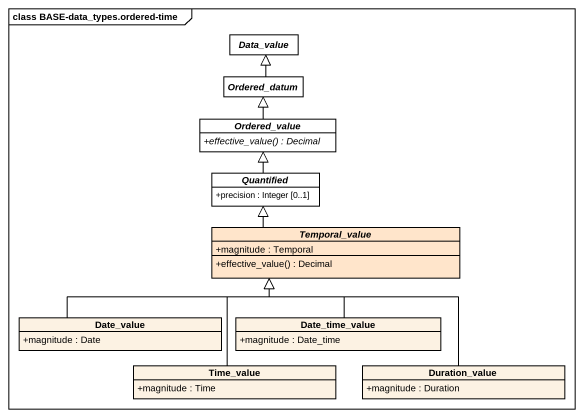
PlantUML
@startuml
mainframe class BASE-data_types.ordered-time
hide circle
hide empty members
skinparam classAttributeIconSize 0
abstract class Data_value #FFFFFF
abstract class Ordered_datum #FFFFFF
abstract class Ordered_value #FFFFFF {
  {abstract} +effective_value() : Decimal
}
abstract class Quantified #FFFFFF {
  +precision : Integer [0..1]
}
abstract class Temporal_value #FFE5CB {
  +magnitude : Temporal
  +effective_value() : Decimal
}
class Date_value {
  +magnitude : Date
}
class Date_time_value {
  +magnitude : Date_time
}
class Time_value {
  +magnitude : Time
}
class Duration_value {
  +magnitude : Duration
}
Ordered_datum -up-|> Data_value
Ordered_value -up-|> Ordered_datum
Quantified -up-|> Ordered_value
Temporal_value -up-|> Quantified
Date_value -right-|> Temporal_value
Date_time_value -up-|> Temporal_value
Time_value -up-|> Temporal_value
Duration_value -up-|> Temporal_value
@enduml
